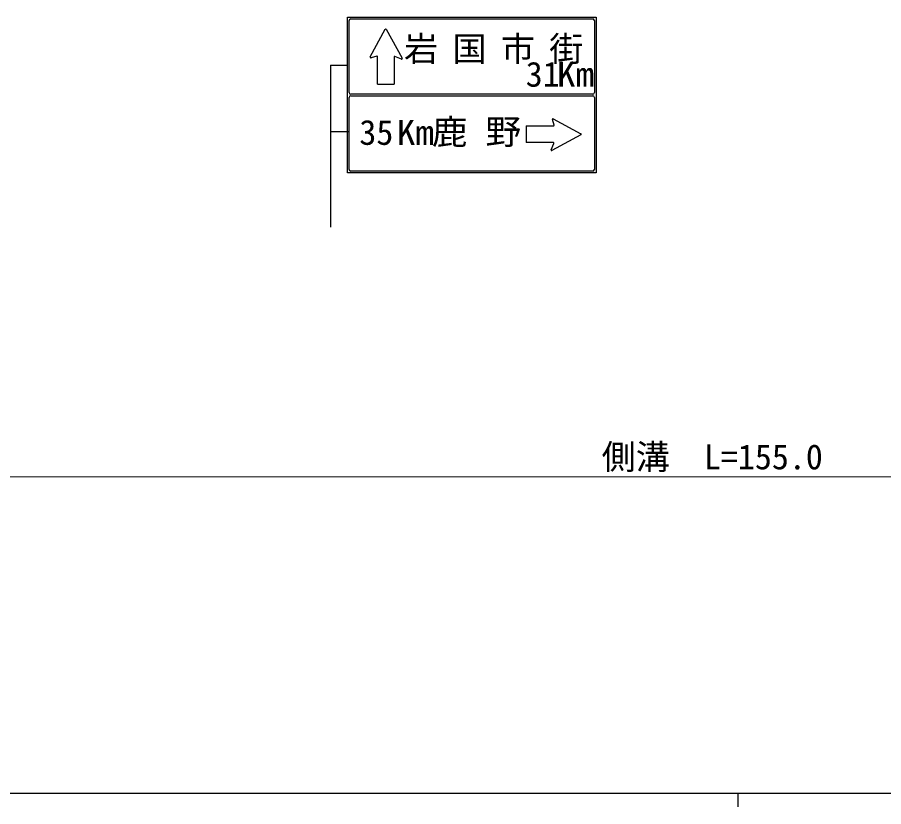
# Model space of a CAD drawing. Units: millimetres, scale not verified. Extents: x 40000 to 680000, y 20000 to 380000.
# Drawn here: x 115140 to 178711, y 204000 to 261902 of the extents above; entities that cross this region are included whole.
import ezdxf
from ezdxf.enums import TextEntityAlignment as Align

# ---------------------------------------------------------------- set-up
doc = ezdxf.new("R2010")
doc.units = ezdxf.units.MM
doc.header["$LTSCALE"] = 1000
for name, color, linetype, lineweight in [('M-STR-HTXT', 7, 'Continuous', 13), ('M-STR-STRC', 7, 'Continuous', 25), ('M-TTL-BAND', 7, 'Continuous', 25)]:
    doc.layers.add(name, color=color, linetype=linetype, lineweight=lineweight)
doc.styles.add('ＭＳ ゴシック', font='')
doc.styles.get('ＭＳ ゴシック').set_extended_font_data('MS Gothic')

msp = doc.modelspace()

# ---------------------------------------------------------------- linework, layer by layer
at = {"layer": 'M-STR-HTXT'}
msp.add_line((86068, 228205), (240717, 228205), dxfattribs=at)
at = {"layer": 'M-STR-STRC'}
for p, q in [((139363, 250502), (139363, 261902)), ((139363, 261902), (157603, 261902)), ((139483, 256382), (139483, 261662)), ((139603, 261782), (157363, 261782)), ((157483, 261662), (157483, 256382)), ((157603, 261902), (157603, 250502)), ((141042, 259002), (142139, 261022)), ((142215, 261022), (143374, 258905)), ((141508, 259060), (141092, 258940)), ((141563, 257011), (141563, 259019)), ((142788, 259001), (142788, 257011)), ((143320, 258845), (142848, 259041)), ((138127, 258381), (138127, 246506)), ((138127, 258381), (139363, 258381)), ((141563, 257011), (142788, 257011)), ((157363, 256262), (139603, 256262)), ((139483, 250742), (139483, 256022)), ((139603, 256142), (157363, 256142)), ((157483, 256022), (157483, 250742)), ((154524, 253998), (154404, 254414)), ((154466, 254464), (156486, 253367)), ((152475, 253943), (152475, 252718)), ((152475, 253943), (154483, 253943)), ((139483, 253498), (138127, 253498)), ((156486, 253291), (154369, 252132)), ((154465, 252718), (152475, 252718)), ((154309, 252186), (154505, 252658)), ((157603, 250502), (139363, 250502)), ((157363, 250622), (139603, 250622))]:
    msp.add_line(p, q, dxfattribs=at)
for centre, radius, start, end in [((139603, 261662), 120, 90, 180), ((157363, 261662), 120, 0, 90), ((142177, 261001), 43.2, 28.71979, 151.50226), ((141080, 258981), 43.2, 151.50226, 286.11285), ((141520, 259019), 43.2, 0, 106.11285), ((142831, 259001), 43.2, 67.39017, 180), ((143336, 258885), 43.2, 247.39014, 28.71979), ((139603, 256382), 120, 180, 270), ((157363, 256382), 120, 270, 360), ((139603, 256022), 120, 90, 180), ((157363, 256022), 120, 0, 90), ((154445, 254426), 43.2, 61.50226, 196.11285), ((154482, 253986), 43.2, 270, 16.11285), ((156465, 253329), 43.2, 298.71979, 61.50226), ((154465, 252675), 43.2, 337.39017, 90), ((154349, 252170), 43.2, 157.39014, 298.71979), ((139603, 250742), 120, 180, 270), ((157363, 250742), 120, 270, 360)]:
    msp.add_arc(centre, radius, start, end, dxfattribs=at)
at = {"layer": 'M-TTL-BAND'}
for p, q in [((40000, 205000), (579000, 205000)), ((168000, 205000), (168000, 204000))]:
    msp.add_line(p, q, dxfattribs=at)

# ---------------------------------------------------------------- texts
at = {"layer": 'M-STR-HTXT', "style": 'ＭＳ ゴシック'}
msp.add_text('側溝\u3000L=155.0', height=1833, dxfattribs=at).set_placement((158018, 228195), align=Align.BOTTOM_LEFT)
at = {"layer": 'M-STR-STRC', "style": 'ＭＳ ゴシック'}
for s, p in [('31', (152444, 256262)), ('35', (140237, 251997))]:
    msp.add_text(s, height=1833, dxfattribs=at).set_placement(p, align=Align.BOTTOM_LEFT)
for s, width, p in [('Km', 1.1, (154725, 256262)), ('Km', 1.1, (142975, 251999)), ('鹿 野', 1.05, (145553, 252035))]:
    msp.add_text(s, height=1833, dxfattribs=dict(at, width=width)).set_placement(p, align=Align.BOTTOM_LEFT)
at = {"layer": 'M-STR-STRC', "insert": (143520, 258469), "char_height": 1833, "attachment_point": 7, "style": 'ＭＳ ゴシック'}
msp.add_mtext('\\T1.42;岩国市街', dxfattribs=at)

doc.saveas('drawing.dxf')
